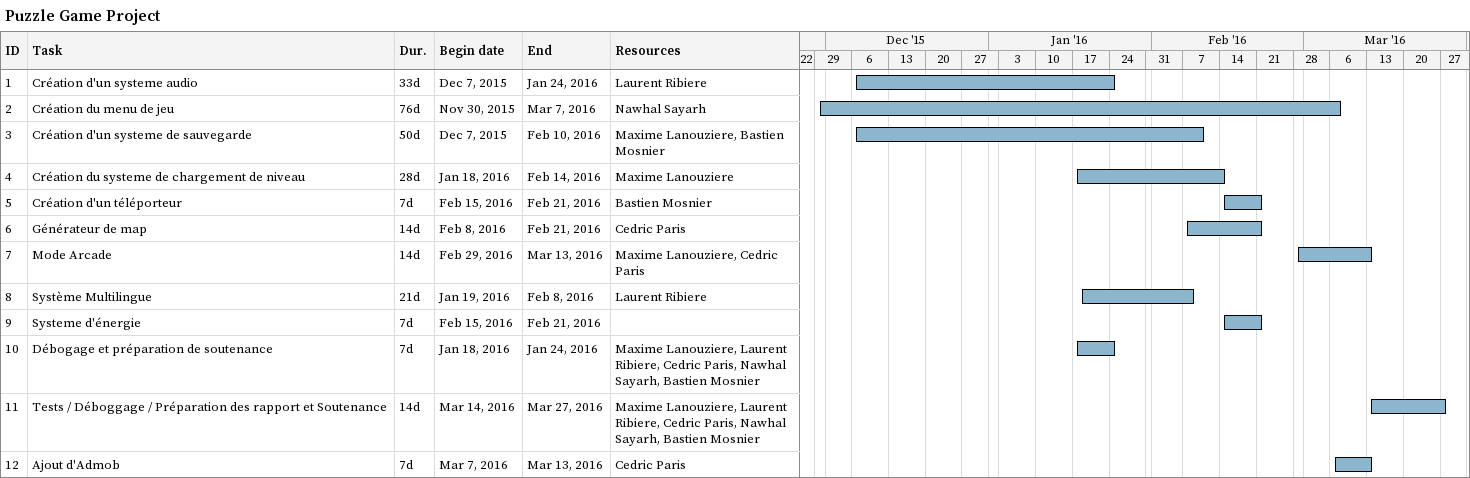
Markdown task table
Puzzle Game Project

| ID | Task | Duration | Start | Finish | Resources |
|---|---|---|---|---|---|
| 1 | Création d'un systeme audio | 33d | 2015-12-07 | 2016-01-24 | Laurent Ribiere |
| 2 | Création du menu de jeu | 76d | 2015-11-30 | 2016-03-07 | Nawhal Sayarh |
| 3 | Création d'un systeme de sauvegarde | 50d | 2015-12-07 | 2016-02-10 | Maxime Lanouziere, Bastien Mosnier |
| 4 | Création du systeme de chargement de niveau | 28d | 2016-01-18 | 2016-02-14 | Maxime Lanouziere |
| 5 | Création d'un téléporteur | 7d | 2016-02-15 | 2016-02-21 | Bastien Mosnier |
| 6 | Générateur de map | 14d | 2016-02-08 | 2016-02-21 | Cedric Paris |
| 7 | Mode Arcade | 14d | 2016-02-29 | 2016-03-13 | Maxime Lanouziere, Cedric Paris |
| 8 | Système Multilingue | 21d | 2016-01-19 | 2016-02-08 | Laurent Ribiere |
| 9 | Systeme d'énergie | 7d | 2016-02-15 | 2016-02-21 |  |
| 10 | Débogage et préparation de soutenance | 7d | 2016-01-18 | 2016-01-24 | Maxime Lanouziere, Laurent Ribiere, Cedric Paris, Nawhal Sayarh, Bastien Mosnier |
| 11 | Tests / Déboggage / Préparation des rapport et Soutenance | 14d | 2016-03-14 | 2016-03-27 | Maxime Lanouziere, Laurent Ribiere, Cedric Paris, Nawhal Sayarh, Bastien Mosnier |
| 12 | Ajout d'Admob | 7d | 2016-03-07 | 2016-03-13 | Cedric Paris |
